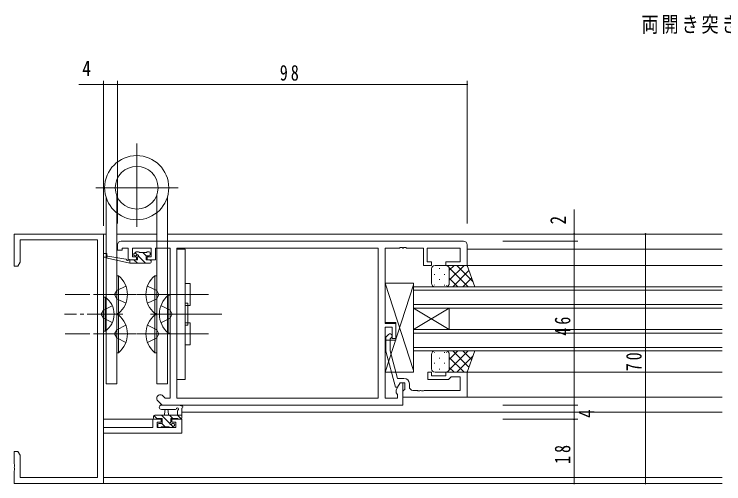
# Model space of a CAD drawing. Units: millimetres on the paper. Extents: x -398 to 398, y -282 to 282.
# Drawn here: x -27.8 to 171.2, y -146.1 to -14.3 of the extents above; entities that cross this region are included whole.
import ezdxf
from ezdxf.enums import TextEntityAlignment as Align

# ---------------------------------------------------------------- set-up
doc = ezdxf.new("R2010")
doc.units = ezdxf.units.MM
doc.linetypes.add('USER2', pattern=[13, 10, -1, 1, -1])
doc.linetypes.add('USER4', pattern=[4, 3, -1])
doc.layers.add('0-2_USER1', color=7, linetype='Continuous')
for name, color, linetype, lineweight in [('0-3_YKK_11', 7, 'Continuous', 18), ('0-4_YKK_12', 2, 'Continuous', 18), ('0-5_YKK_13', 4, 'Continuous', 18), ('0-6_YKK_D', 6, 'Continuous', 18)]:
    doc.layers.add(name, color=color, linetype=linetype, lineweight=lineweight)
doc.styles.add('ＭＳ ゴシック', font='')
doc.styles.get('ＭＳ ゴシック').set_extended_font_data('MS Gothic')

msp = doc.modelspace()

# ---------------------------------------------------------------- linework, layer by layer
at = {"layer": '0-3_YKK_11'}
for p, q in [((-27.808, -76.006), (-2.808, -76.006)), ((-27.808, -85.006), (-27.808, -76.006)), ((-2.808, -76.006), (-2.808, -81.506)), ((-26.178, -77.636), (-26.178, -83.915)), ((-4.438, -77.636), (-26.178, -77.636)), ((-4.438, -144.376), (-4.438, -77.636)), ((1.192, -79.006), (1.192, -80.506)), ((98.192, -78.006), (2.192, -78.006)), ((99.192, -84.806), (99.192, -79.006)), ((-2.808, -81.506), (-1.808, -81.506)), ((-1.808, -81.506), (-1.808, -82.506)), ((1.192, -80.506), (2.492, -80.506)), ((2.492, -79.936), (4.192, -79.936)), ((2.492, -80.506), (2.492, -79.936)), ((4.192, -79.936), (4.192, -83.206)), ((5.392, -79.936), (10.592, -79.936)), ((5.392, -82.406), (5.392, -79.936)), ((10.592, -79.936), (10.592, -82.406)), ((11.792, -79.936), (15.892, -79.936)), ((11.792, -83.206), (11.792, -79.936)), ((15.892, -79.936), (15.892, -122.076)), ((74.262, -79.936), (17.822, -79.936)), ((17.822, -79.936), (17.822, -122.076)), ((74.262, -79.936), (17.822, -79.936)), ((74.262, -122.076), (74.262, -79.936)), ((76.192, -79.936), (80.234, -79.936)), ((76.192, -101.106), (76.192, -79.936)), ((80.234, -79.936), (80.417, -79.816)), ((80.417, -79.816), (80.967, -79.816)), ((80.967, -79.816), (81.15, -79.936)), ((81.15, -79.936), (81.234, -79.936)), ((81.234, -79.936), (81.417, -79.816)), ((81.417, -79.816), (81.967, -79.816)), ((81.967, -79.816), (82.15, -79.936)), ((82.15, -79.936), (86.992, -79.936)), ((86.992, -79.936), (86.992, -84.806)), ((87.992, -79.936), (97.262, -79.936)), ((87.992, -83.806), (87.992, -79.936)), ((97.262, -79.936), (97.262, -83.806)), ((-2.808, -82.506), (-2.808, -130.276)), ((-1.808, -82.506), (-2.808, -82.506)), ((4.192, -83.206), (6.492, -83.206)), ((6.492, -82.406), (5.392, -82.406)), ((6.492, -83.206), (6.492, -82.406)), ((9.492, -82.406), (9.492, -83.206)), ((10.592, -82.406), (9.492, -82.406)), ((9.492, -83.206), (11.792, -83.206)), ((-26.808, -85.006), (-27.808, -85.006)), ((-26.178, -83.915), (-26.808, -85.006)), ((86.992, -84.806), (89.192, -84.806)), ((89.192, -83.806), (87.992, -83.806)), ((89.192, -84.806), (89.192, -83.806)), ((93.192, -83.806), (93.192, -84.806)), ((97.262, -83.806), (93.192, -83.806)), ((93.192, -84.806), (99.192, -84.806)), ((79.192, -101.106), (76.192, -101.106)), ((79.192, -105.306), (79.192, -101.106)), ((76.192, -102.106), (78.192, -102.106)), ((76.192, -122.076), (76.192, -102.106)), ((78.192, -102.106), (78.192, -105.306)), ((77.168, -104.182), (76.392, -104.957)), ((76.392, -104.957), (76.392, -108.903)), ((77.592, -105.454), (78.016, -105.03)), ((77.592, -108.745), (77.592, -105.454)), ((78.192, -105.306), (79.192, -105.306)), ((76.392, -108.903), (79.099, -119.006)), ((79.671, -116.506), (77.592, -108.745)), ((88.192, -114.806), (88.192, -116.806)), ((89.192, -114.806), (88.192, -114.806)), ((89.192, -115.806), (89.192, -114.806)), ((93.192, -114.806), (93.192, -115.806)), ((99.192, -114.806), (93.192, -114.806)), ((99.192, -121.806), (99.192, -114.806)), ((81.492, -116.506), (79.671, -116.506)), ((88.192, -116.806), (93.992, -116.806)), ((93.192, -115.806), (89.192, -115.806)), ((93.992, -116.806), (94.492, -116.306)), ((94.492, -116.306), (94.692, -116.106)), ((94.692, -116.106), (97.262, -116.106)), ((97.262, -116.106), (97.262, -119.876)), ((79.099, -119.006), (79.699, -119.006)), ((80.392, -117.806), (79.262, -119.763)), ((79.699, -119.006), (80.392, -117.806)), ((80.392, -117.806), (81.692, -117.806)), ((81.192, -117.806), (80.392, -117.806)), ((81.192, -124.006), (81.192, -117.806)), ((81.692, -117.806), (81.692, -119.606)), ((82.992, -118.876), (82.992, -118.006)), ((79.262, -119.763), (79.262, -120.576)), ((79.262, -120.576), (79.692, -121.006)), ((79.692, -121.006), (79.692, -122.076)), ((81.492, -119.806), (81.192, -120.106)), ((81.192, -120.106), (81.192, -121.806)), ((81.692, -119.606), (81.492, -119.806)), ((85.234, -119.876), (83.992, -119.876)), ((85.417, -119.996), (85.234, -119.876)), ((85.967, -119.996), (85.417, -119.996)), ((86.15, -119.876), (85.967, -119.996)), ((86.234, -119.876), (86.15, -119.876)), ((86.417, -119.996), (86.234, -119.876)), ((86.967, -119.996), (86.417, -119.996)), ((87.15, -119.876), (86.967, -119.996)), ((97.262, -119.876), (87.15, -119.876)), ((12.474, -122.789), (13.692, -124.006)), ((14.491, -122.076), (13.839, -121.424)), ((15.892, -122.076), (14.491, -122.076)), ((17.822, -122.076), (74.262, -122.076)), ((79.692, -122.076), (76.192, -122.076)), ((81.192, -121.806), (99.192, -121.806)), ((13.692, -124.006), (81.192, -124.006)), ((11.092, -128.006), (13.392, -128.006)), ((11.092, -130.276), (11.092, -128.006)), ((12.292, -128.806), (12.292, -130.276)), ((13.392, -128.806), (12.292, -128.806)), ((13.392, -128.006), (13.392, -128.806)), ((16.392, -128.006), (19.192, -128.006)), ((16.392, -128.806), (16.392, -128.006)), ((17.562, -128.806), (16.392, -128.806)), ((17.562, -130.276), (17.562, -128.806)), ((19.192, -128.006), (19.192, -131.906)), ((-2.808, -130.276), (11.092, -130.276)), ((12.292, -130.276), (17.562, -130.276)), ((-2.808, -131.906), (-2.808, -146.006)), ((19.192, -131.906), (-2.808, -131.906)), ((-27.808, -137.006), (-26.808, -137.006)), ((-27.808, -140.548), (-27.808, -137.006)), ((-26.808, -137.006), (-26.178, -138.097)), ((-26.178, -138.097), (-26.178, -144.376)), ((-27.688, -140.731), (-27.808, -140.548)), ((-27.688, -141.281), (-27.688, -140.731)), ((-27.808, -141.464), (-27.688, -141.281)), ((-27.808, -141.548), (-27.808, -141.464)), ((-27.688, -141.731), (-27.808, -141.548)), ((-27.808, -142.464), (-27.688, -142.281)), ((-27.808, -146.006), (-27.808, -142.464)), ((-27.688, -142.281), (-27.688, -141.731)), ((-26.178, -144.376), (-4.438, -144.376)), ((-2.808, -146.006), (-27.808, -146.006))]:
    msp.add_line(p, q, dxfattribs=at)
for centre, radius, start, end in [((2.192, -79.006), 1, 90.00001, 179.99999), ((98.192, -79.006), 1, 0.00001, 89.99999), ((77.592, -104.606), 0.6, 314.99999, 135.00001), ((81.492, -118.006), 1.5, 0.00001, 89.99999), ((83.992, -118.876), 1, 180.00001, 269.99999), ((13.157, -122.106), 0.965, 44.99999, 225.00001)]:
    msp.add_arc(centre, radius, start, end, dxfattribs=at)
at = {"layer": '0-4_YKK_12'}
for p, q in [((-2.808, -76.006), (-2.808, -146.006)), ((-2.058, -76.006), (-2.808, -76.006)), ((12.142, -76.006), (0.942, -76.006)), ((170.692, -76.006), (15.142, -76.006)), ((170.692, -80.206), (99.192, -80.206)), ((99.192, -84.806), (170.692, -84.806)), ((84.192, -96.806), (84.192, -90.806)), ((84.192, -90.806), (170.692, -90.806)), ((170.692, -91.806), (84.192, -91.806)), ((84.192, -95.806), (170.692, -95.806)), ((84.192, -102.806), (94.192, -96.806)), ((84.192, -96.806), (94.192, -102.806)), ((84.192, -96.806), (84.192, -102.806)), ((170.692, -96.806), (84.192, -96.806)), ((94.192, -96.806), (94.192, -102.806)), ((84.192, -108.806), (84.192, -102.806)), ((84.192, -102.806), (170.692, -102.806)), ((170.692, -103.806), (84.192, -103.806)), ((84.192, -107.806), (170.692, -107.806)), ((170.692, -108.806), (84.192, -108.806)), ((99.192, -114.806), (170.692, -114.806)), ((170.692, -121.806), (99.192, -121.806)), ((170.692, -126.006), (19.192, -126.006)), ((11.592, -128.006), (-2.808, -128.006)), ((170.692, -144.376), (-2.808, -144.376)), ((170.692, -146.006), (-2.808, -146.006))]:
    msp.add_line(p, q, dxfattribs=at)
at = {"layer": '0-5_YKK_13'}
for p, q in [((6.542, -50.602), (6.542, -74.028)), ((18.146, -63.006), (-4.936, -63.006)), ((-2.058, -65.659), (-2.058, -118.006)), ((0.942, -70.051), (0.942, -65.16)), ((12.142, -70.051), (12.142, -65.16)), ((15.142, -65.659), (15.142, -118.006)), ((0.942, -118.006), (0.942, -70.051)), ((6.28, -81.094), (5.78, -81.594)), ((6.094, -81.279), (6.692, -81.877)), ((7.092, -81.006), (6.492, -81.006)), ((9.292, -81.206), (7.292, -81.206)), ((8.266, -81.206), (9.192, -82.131)), ((9.992, -81.006), (9.492, -81.006)), ((10.292, -81.806), (10.292, -81.306)), ((17.822, -80.206), (17.822, -116.806)), ((20.122, -80.206), (17.822, -80.206)), ((20.122, -116.806), (20.122, -80.206)), ((4.594, -84.206), (-1.672, -82.799)), ((3.481, -83.026), (-1.558, -82.21)), ((4.594, -83.206), (4.507, -83.192)), ((4.594, -84.206), (4.594, -83.206)), ((6.792, -83.206), (4.594, -83.206)), ((5.776, -83.206), (6.776, -84.206)), ((5.992, -82.106), (6.331, -82.106)), ((6.792, -82.567), (6.792, -83.206)), ((7.021, -82.206), (9.021, -84.206)), ((9.192, -82.106), (9.992, -82.106)), ((9.192, -83.206), (9.192, -82.106)), ((10.292, -83.206), (9.192, -83.206)), ((10.266, -83.206), (10.592, -83.531)), ((10.592, -83.906), (10.592, -83.506)), ((10.292, -84.206), (4.594, -84.206)), ((93.192, -84.806), (90.192, -84.806)), ((99.192, -84.806), (93.192, -84.806)), ((93.455, -84.806), (93.505, -84.856)), ((94.142, -85.493), (99.455, -90.806)), ((94.192, -86.135), (95.521, -84.806)), ((94.192, -88.963), (98.349, -84.806)), ((96.283, -84.806), (100.808, -89.331)), ((99.111, -84.806), (99.236, -84.931)), ((101.335, -90.806), (99.192, -84.806)), ((89.192, -89.806), (89.192, -85.806)), ((90.028, -87.424), (90.028, -87.224)), ((91.443, -85.809), (91.443, -85.609)), ((92.858, -87.424), (92.858, -87.224)), ((94.192, -89.806), (94.192, -85.806)), ((94.192, -85.806), (94.192, -89.806)), ((95.177, -90.806), (99.714, -86.269)), ((0.942, -87.706), (0.942, -98.306)), ((1.451, -87.706), (0.942, -87.706)), ((1.451, -87.706), (1.451, -98.306)), ((11.633, -87.706), (11.633, -98.306)), ((11.633, -87.706), (12.142, -87.706)), ((12.142, -87.706), (12.142, -98.306)), ((91.443, -88.839), (91.443, -88.639)), ((94.192, -88.371), (96.626, -90.806)), ((98.006, -90.806), (100.459, -88.353)), ((20.122, -89.906), (21.522, -89.906)), ((21.522, -89.906), (21.522, -96.106)), ((76.192, -89.806), (84.192, -114.306)), ((76.192, -89.806), (76.192, -100.806)), ((84.192, -89.806), (76.192, -89.806)), ((84.192, -90.306), (76.192, -114.806)), ((84.192, -114.806), (84.192, -89.806)), ((84.192, -114.306), (84.192, -90.306)), ((90.028, -90.392), (90.028, -90.254)), ((93.192, -90.806), (90.192, -90.806)), ((92.858, -90.406), (92.858, -90.254)), ((101.335, -90.806), (93.192, -90.806)), ((93.38, -90.388), (93.398, -90.406)), ((3.138, -93.006), (-4.839, -93.006)), ((9.946, -93.006), (17.923, -93.006)), ((15.383, -93.206), (15.383, -103.806)), ((15.383, -93.206), (15.892, -93.206)), ((15.892, -93.206), (15.892, -103.806)), ((-2.808, -103.256), (-2.808, -93.756)), ((-2.299, -93.756), (-2.808, -93.756)), ((-2.299, -103.256), (-2.299, -93.756)), ((20.122, -95.406), (20.922, -95.406)), ((20.122, -96.106), (21.522, -96.106)), ((1.451, -98.306), (0.942, -98.306)), ((0.942, -98.706), (0.942, -109.306)), ((1.451, -98.706), (0.942, -98.706)), ((1.451, -98.706), (1.451, -109.306)), ((11.633, -98.306), (12.142, -98.306)), ((11.633, -98.706), (11.633, -109.306)), ((11.633, -98.706), (12.142, -98.706)), ((12.142, -98.706), (12.142, -109.306)), ((20.122, -100.906), (21.522, -100.906)), ((21.522, -100.906), (21.522, -107.106)), ((76.192, -100.806), (79.192, -100.806)), ((79.192, -100.806), (79.192, -105.806)), ((-2.299, -103.256), (-2.808, -103.256)), ((3.138, -104.006), (-4.839, -104.006)), ((9.946, -104.006), (17.923, -104.006)), ((15.383, -103.806), (15.892, -103.806)), ((20.122, -107.106), (21.522, -107.106)), ((76.192, -105.806), (76.192, -114.806)), ((79.192, -105.806), (76.192, -105.806)), ((1.451, -109.306), (0.942, -109.306)), ((11.633, -109.306), (12.142, -109.306)), ((90.028, -109.219), (90.028, -109.357)), ((93.192, -108.806), (90.192, -108.806)), ((92.858, -109.206), (92.858, -109.357)), ((101.335, -108.806), (93.192, -108.806)), ((93.38, -109.224), (93.398, -109.206)), ((94.142, -114.119), (99.455, -108.806)), ((94.192, -111.24), (96.626, -108.806)), ((95.177, -108.806), (99.714, -113.343)), ((98.006, -108.806), (100.459, -111.259)), ((101.335, -108.806), (99.192, -114.806)), ((89.192, -109.806), (89.192, -113.806)), ((91.443, -110.772), (91.443, -110.972)), ((94.192, -109.806), (94.192, -113.806)), ((94.192, -113.806), (94.192, -110.206)), ((94.192, -110.649), (98.349, -114.806)), ((96.283, -114.806), (100.808, -110.281)), ((90.028, -112.187), (90.028, -112.387)), ((92.858, -112.187), (92.858, -112.387)), ((76.192, -114.806), (84.192, -114.806)), ((93.192, -114.806), (90.192, -114.806)), ((91.443, -113.802), (91.443, -114.002)), ((99.192, -114.806), (93.192, -114.806)), ((93.455, -114.806), (93.505, -114.756)), ((94.192, -113.477), (95.521, -114.806)), ((99.111, -114.806), (99.236, -114.681)), ((20.122, -116.806), (17.822, -116.806)), ((-2.058, -118.006), (0.942, -118.006)), ((13.467, -124.006), (18.629, -124.006)), ((13.467, -125.206), (17.428, -125.209)), ((19.195, -127.706), (19.195, -125.025)), ((11.295, -127.106), (11.295, -127.706)), ((11.345, -126.941), (12.344, -127.94)), ((19.195, -126.806), (11.595, -126.806)), ((13.455, -126.806), (15.845, -129.196)), ((14.295, -126.806), (14.397, -125.661)), ((15.495, -126.806), (15.393, -125.661)), ((15.7, -126.806), (16.7, -127.806)), ((17.945, -126.806), (19.081, -127.941)), ((17.995, -125.625), (17.995, -126.806)), ((11.595, -128.006), (12.195, -128.006)), ((12.395, -127.806), (13.695, -127.806)), ((13.695, -129.206), (12.795, -129.206)), ((13.61, -129.206), (14.51, -130.106)), ((13.695, -127.806), (13.695, -129.206)), ((16.095, -127.806), (18.095, -127.806)), ((16.095, -128.745), (16.095, -127.806)), ((16.895, -129.206), (16.556, -129.206)), ((18.295, -128.006), (18.895, -128.006)), ((12.495, -129.506), (12.495, -130.006)), ((12.795, -130.306), (13.295, -130.306)), ((13.495, -130.106), (15.595, -130.106)), ((15.795, -130.306), (16.395, -130.306)), ((16.105, -129.456), (16.737, -130.088)), ((16.607, -130.218), (17.107, -129.718))]:
    msp.add_line(p, q, dxfattribs=at)
at = {"layer": '0-5_YKK_13', "linetype": 'USER4'}
for p, q in [((3.51, -90.606), (0.937, -91.861)), ((9.574, -90.606), (12.147, -91.861)), ((0.937, -91.861), (0.328, -93.006)), ((0.937, -94.151), (0.328, -93.006)), ((12.147, -91.861), (12.756, -93.006)), ((12.147, -94.151), (12.756, -93.006)), ((3.51, -95.406), (0.937, -94.151)), ((9.574, -95.406), (12.147, -94.151)), ((-2.779, -97.361), (-3.387, -98.506)), ((-0.308, -96.156), (-2.779, -97.361)), ((13.324, -96.106), (15.897, -97.361)), ((15.897, -97.361), (16.506, -98.506)), ((-2.779, -99.651), (-3.387, -98.506)), ((15.897, -99.651), (16.506, -98.506)), ((-0.308, -100.856), (-2.779, -99.651)), ((13.324, -100.906), (15.897, -99.651)), ((0.937, -102.861), (0.328, -104.006)), ((3.51, -101.606), (0.937, -102.861)), ((9.574, -101.606), (12.147, -102.861)), ((12.147, -102.861), (12.756, -104.006)), ((0.937, -105.151), (0.328, -104.006)), ((3.51, -106.406), (0.937, -105.151)), ((9.574, -106.406), (12.147, -105.151)), ((12.147, -105.151), (12.756, -104.006))]:
    msp.add_line(p, q, dxfattribs=at)
at = {"layer": '0-5_YKK_13', "linetype": 'USER2'}
for p, q in [((6.442, -93.006), (-13.558, -93.006)), ((6.642, -93.006), (26.642, -93.006)), ((13.454, -93.006), (24.127, -93.006)), ((2.692, -98.506), (-13.738, -98.506)), ((10.392, -98.506), (30.392, -98.506)), ((13.454, -98.506), (24.127, -98.506)), ((6.442, -104.006), (-13.558, -104.006)), ((6.642, -104.006), (26.642, -104.006)), ((13.454, -104.006), (24.127, -104.006))]:
    msp.add_line(p, q, dxfattribs=at)
at = {"layer": '0-5_YKK_13'}
for points in [[(15.142, -118.006), (12.142, -118.006), (12.142, -70.051)], [(20.122, -101.606), (20.922, -101.606), (20.922, -95.406)]]:
    msp.add_lwpolyline(points, dxfattribs=at)
for radius in [9, 6]:
    msp.add_circle((6.542, -63.006), radius, dxfattribs=at)
for centre, radius, start, end in [((6.492, -81.306), 0.3, 90, 135), ((7.092, -81.206), 0.2, 0, 90), ((9.492, -81.206), 0.2, 90, 180), ((9.992, -81.306), 0.3, 0, 90), ((-1.606, -82.506), 0.3, 80.80246, 257.34138), ((3.433, -83.322), 0.3, 20.80246, 80.80246), ((3.994, -83.109), 0.3, 200.80246, 320.80246), ((4.459, -83.488), 0.3, 80.80246, 140.80246), ((5.992, -81.806), 0.3, 135, 270), ((6.331, -81.806), 0.3, 270, 326.94427), ((6.792, -82.106), 0.25, 303.05573, 146.94427), ((7.092, -82.567), 0.3, 123.05573, 180), ((9.992, -81.806), 0.3, 270, 0), ((10.292, -83.506), 0.3, 0, 90), ((10.292, -83.906), 0.3, 270, 0), ((90.192, -85.806), 1, 90, 180), ((93.192, -85.806), 1, 0, 90), ((93.192, -85.806), 1, 0, 89.9999), ((-2.942, -93.006), 6.884, 309.65098, 50.34902), ((16.025, -93.006), 6.884, 129.65098, 230.34902), ((90.192, -89.806), 1, 180, 270), ((93.192, -89.806), 1, 270, 0), ((19.775, -98.506), 6.884, 129.65098, 230.34902), ((-5.582, -98.506), 5.774, 304.65097, 55.34903), ((-2.942, -104.006), 6.884, 309.65098, 50.34902), ((16.025, -104.006), 6.884, 129.65098, 230.34902), ((90.192, -109.806), 1, 90, 180), ((93.192, -109.806), 1, 0, 90), ((90.192, -113.806), 1, 180, 270), ((93.192, -113.806), 1, 270, 0), ((93.192, -113.806), 1, 270.0001, 0), ((13.468, -124.606), 0.6, 89.95977, 269.95977), ((14.895, -125.706), 0.5, 5.09207, 174.90793), ((17.428, -124.909), 0.3, 269.95977, 340.81024), ((17.995, -125.106), 0.3, 300, 160.81024), ((18.629, -124.306), 0.3, 40.52878, 90), ((19.085, -123.916), 0.3, 220.52878, 280.52878), ((19.195, -124.506), 0.3, 300, 100.52878), ((19.495, -125.025), 0.3, 120, 180), ((11.595, -127.106), 0.3, 90, 180), ((18.295, -125.625), 0.3, 120, 180), ((11.595, -127.706), 0.3, 180, 270), ((12.195, -127.806), 0.2, 270, 0), ((12.795, -129.506), 0.3, 90, 180), ((16.095, -129.206), 0.25, 123.05573, 326.94427), ((15.795, -128.745), 0.3, 303.05573, 0), ((16.556, -129.506), 0.3, 90, 146.94427), ((16.895, -129.506), 0.3, 315, 90), ((18.295, -127.806), 0.2, 180, 270), ((18.895, -127.706), 0.3, 270, 0), ((12.795, -130.006), 0.3, 180, 270), ((13.295, -130.106), 0.2, 270, 0), ((15.795, -130.106), 0.2, 180, 270), ((16.395, -130.006), 0.3, 270, 315)]:
    msp.add_arc(centre, radius, start, end, dxfattribs=at)
at = {"layer": '0-6_YKK_D'}
for p, q in [((-2.808, -73.7), (-2.808, -33.006)), ((1.192, -73.006), (1.192, -33.006)), ((1.192, -68.006), (1.192, -33.006)), ((99.192, -73.006), (99.192, -33.006)), ((-2.808, -34.006), (-9.708, -34.006)), ((1.192, -34.006), (-2.808, -34.006)), ((1.192, -34.006), (99.192, -34.006)), ((129.192, -76.006), (129.192, -69.106)), ((109.192, -76.006), (130.192, -76.006)), ((109.192, -76.006), (150.192, -76.006)), ((129.192, -78.006), (129.192, -76.006)), ((149.192, -76.006), (149.192, -146.006)), ((109.192, -78.006), (130.192, -78.006)), ((109.192, -78.006), (130.192, -78.006)), ((129.192, -78.006), (129.192, -124.006)), ((109.192, -124.006), (130.192, -124.006)), ((109.192, -124.006), (130.192, -124.006)), ((129.192, -124.006), (129.192, -128.006)), ((109.192, -128.006), (130.192, -128.006)), ((109.192, -128.006), (130.192, -128.006)), ((129.192, -128.006), (129.192, -146.006)), ((109.192, -146.006), (130.192, -146.006)), ((109.192, -146.006), (150.192, -146.006))]:
    msp.add_line(p, q, dxfattribs=at)
for centre, start, end in [((-2.808, -34.006), 0, 180), ((-2.808, -34.006), 180, 0), ((1.192, -34.006), 0, 180), ((1.192, -34.006), 0, 180), ((1.192, -34.006), 180, 0), ((1.192, -34.006), 180, 0), ((99.192, -34.006), 0, 180), ((99.192, -34.006), 180, 0), ((129.192, -76.006), 90, 270), ((129.192, -76.006), 270, 90), ((149.192, -76.006), 90, 270), ((149.192, -76.006), 270, 90), ((129.192, -78.006), 90, 270), ((129.192, -78.006), 90, 270), ((129.192, -78.006), 270, 90), ((129.192, -78.006), 270, 90), ((129.192, -124.006), 90, 270), ((129.192, -124.006), 90, 270), ((129.192, -124.006), 270, 90), ((129.192, -124.006), 270, 90), ((129.192, -128.006), 90, 270), ((129.192, -128.006), 90, 270), ((129.192, -128.006), 270, 90), ((129.192, -128.006), 270, 90), ((129.192, -146.006), 90, 270), ((129.192, -146.006), 270, 90), ((149.192, -146.006), 90, 270), ((149.192, -146.006), 270, 90)]:
    msp.add_arc(centre, 0.106, start, end, dxfattribs=at)

# ---------------------------------------------------------------- texts
at = {"layer": '0-2_USER1', "insert": (148.074, -19.837), "char_height": 4.399, "attachment_point": 7, "style": 'ＭＳ ゴシック'}
msp.add_mtext('\\T1.17;\\W0.8;両開き突き合せ框部', dxfattribs=at)
at = {"layer": '0-6_YKK_D', "color": 7, "style": 'ＭＳ ゴシック', "width": 0.8}
msp.add_text('4', height=4.399, dxfattribs=at).set_placement((-8.708, -33.006), align=Align.BOTTOM_LEFT)
for s, p in [('2', (128.192, -73.306)), ('4', (136.192, -127.606))]:
    msp.add_text(s, height=4.399, rotation=90, dxfattribs=at).set_placement(p, align=Align.BOTTOM_LEFT)
at = {"layer": '0-6_YKK_D', "color": 7, "insert": (46.672, -33.006), "char_height": 4.399, "attachment_point": 7, "style": 'ＭＳ ゴシック'}
msp.add_mtext('\\T1.37;\\W0.75;98', dxfattribs=at)
at = {"layer": '0-6_YKK_D', "color": 7, "char_height": 4.399, "attachment_point": 7, "rotation": 90, "style": 'ＭＳ ゴシック'}
for s, insert in [('\\T1.37;\\W0.75;46', (128.192, -104.526)), ('\\T1.37;\\W0.75;70', (148.192, -114.526)), ('\\T1.37;\\W0.75;18', (128.192, -140.526))]:
    msp.add_mtext(s, dxfattribs=dict(at, insert=insert))

doc.saveas('drawing.dxf')
